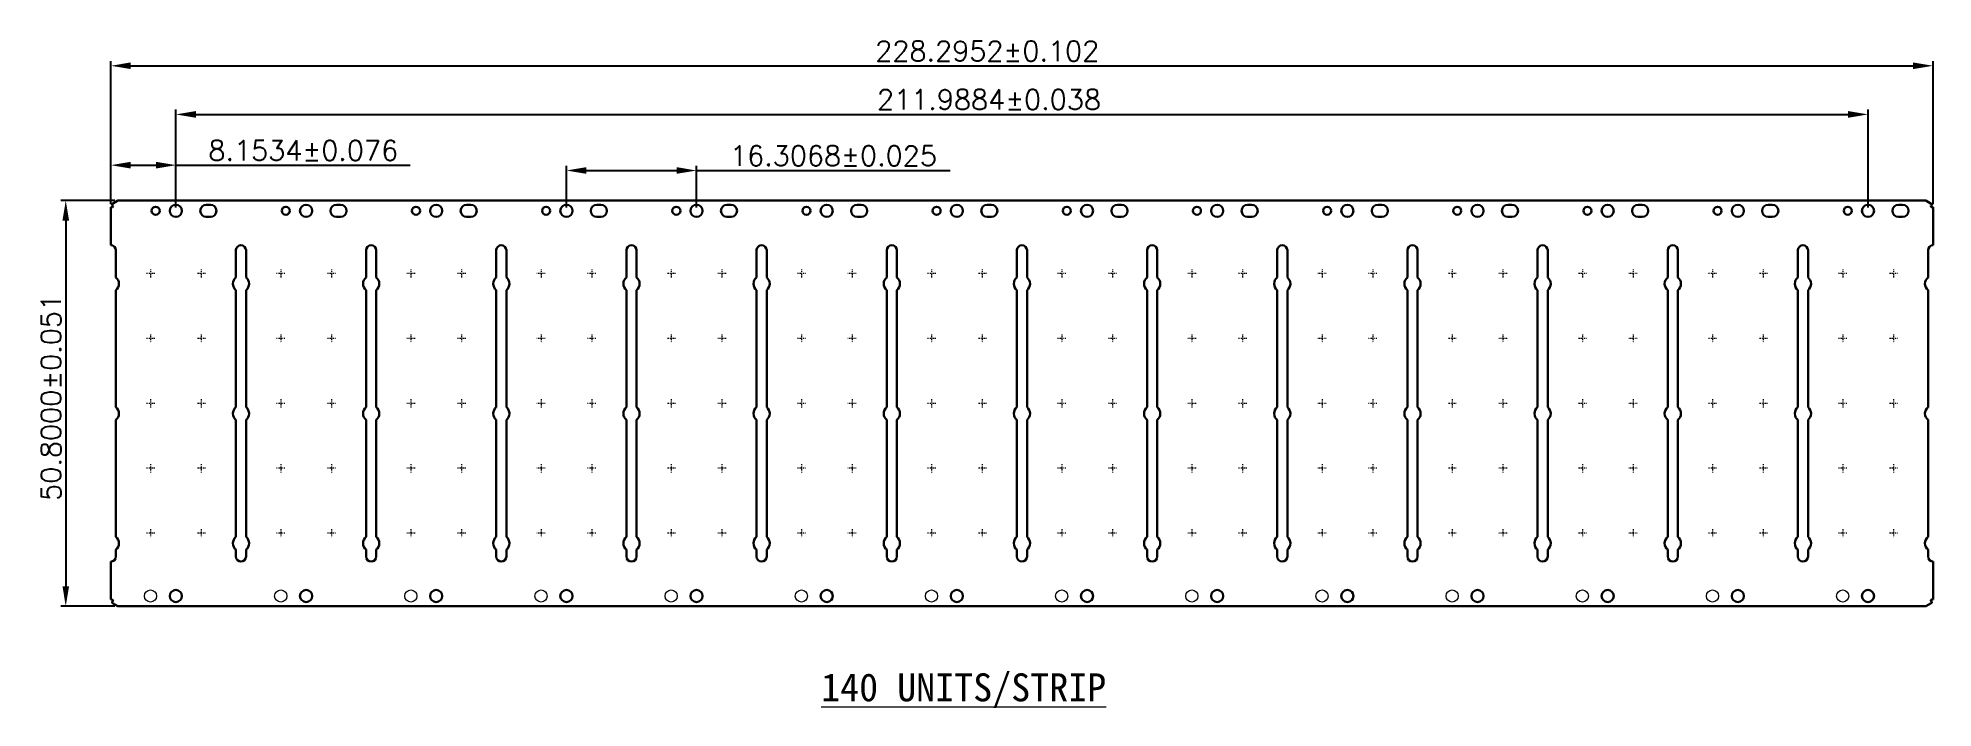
# Model space of a CAD drawing. Extents: x -1729 to -1492, y -70 to 14.
import ezdxf

# ---------------------------------------------------------------- set-up
doc = ezdxf.new("R2010")
doc.units = 0
doc.header["$LTSCALE"] = 0.04
doc.header["$MEASUREMENT"] = 0
doc.header["$PDMODE"] = 3
doc.linetypes.add('CENTER', pattern=[50.8, 31.75, -6.35, 6.35, -6.35])
for name, color, linetype, lineweight in [('CEN', 3, 'CENTER', 9), ('D Frame', 7, 'Continuous', 30), ('标注线', 7, 'Continuous', 0)]:
    doc.layers.add(name, color=color, linetype=linetype, lineweight=lineweight)
doc.styles.add('SIMPLEX', font='SIMPLEX.SHX')
doc.styles.get("Standard").update_dxf_attribs({"font": 'simplex.shx'})
doc.styles.add('宋体', font='', dxfattribs={"height": 3})
doc.styles.get('宋体').set_extended_font_data('SimSun')
doc.dimstyles.new('副本 (2)ISO', dxfattribs={"dimtxt": 2.5, "dimasz": 2.5, "dimexe": 0.6, "dimexo": 0.4, "dimgap": 0.6, "dimtad": 1, "dimdec": 4, "dimzin": 1, "dimdsep": 46, "dimtxsty": 'Standard', "dimcen": 0.6, "dimclre": 1, "dimadec": 0, "dimazin": 0, "dimtfac": 1, "dimtdec": 4, "dimtmove": 0, "dimatfit": 3, "dimfxl": 1, "dimarcsym": 0})

# ---------------------------------------------------------------- blocks, each defined once
blk = doc.blocks.new('*D0')
at = {"layer": 'Defpoints', "color": 0, "transparency": 16777216}
for p in [(-743.23, 703.62), (-749.77, 652.82), (-743.23, 652.82)]:
    blk.add_point(p, dxfattribs=at)
at = {"layer": '标注线', "color": 1, "lineweight": -2, "transparency": 16777216}
for p, q in [((-743.63, 703.62), (-750.37, 703.62)), ((-743.63, 652.82), (-750.37, 652.82))]:
    blk.add_line(p, q, dxfattribs=at)
at = {"layer": '标注线', "color": 0, "lineweight": -2, "transparency": 16777216}
blk.add_line((-749.77, 701.12), (-749.77, 655.32), dxfattribs=at)
at = {"layer": '标注线', "color": 0, "transparency": 16777216}
for points in [[(-750.18, 701.12), (-749.35, 701.12), (-749.77, 703.62)], [(-750.18, 655.32), (-749.35, 655.32), (-749.77, 652.82)]]:
    blk.add_solid(points, dxfattribs=at)
at = {"layer": '标注线', "color": 0, "transparency": 16777216, "insert": (-751.62, 678.97), "char_height": 2.5, "attachment_point": 5, "rotation": 90, "style": 'SIMPLEX'}
blk.add_mtext('50.8000%%p0.051', dxfattribs=at)
blk = doc.blocks.new('*D1')
at = {"layer": 'Defpoints', "color": 0, "transparency": 16777216}
for p in [(-670.74, 707.39), (-687.05, 702.35), (-670.74, 702.35)]:
    blk.add_point(p, dxfattribs=at)
at = {"layer": '标注线', "color": 1, "lineweight": -2, "transparency": 16777216}
for p, q in [((-687.05, 702.75), (-687.05, 707.99)), ((-670.74, 702.75), (-670.74, 707.99))]:
    blk.add_line(p, q, dxfattribs=at)
at = {"layer": '标注线', "color": 0, "lineweight": -2, "transparency": 16777216}
for p, q in [((-684.55, 707.39), (-673.24, 707.39)), ((-670.74, 707.39), (-638.95, 707.39))]:
    blk.add_line(p, q, dxfattribs=at)
at = {"layer": '标注线', "color": 0, "transparency": 16777216}
for points in [[(-684.55, 707.81), (-684.55, 706.98), (-687.05, 707.39)], [(-673.24, 707.81), (-673.24, 706.98), (-670.74, 707.39)]]:
    blk.add_solid(points, dxfattribs=at)
at = {"layer": '标注线', "color": 0, "transparency": 16777216, "insert": (-653.59, 709.24), "char_height": 2.5, "attachment_point": 5, "style": 'SIMPLEX'}
blk.add_mtext('16.3068%%p0.025', dxfattribs=at)
blk = doc.blocks.new('*D2')
at = {"layer": 'Defpoints', "color": 0, "transparency": 16777216}
for p in [(-744.12, 708.06), (-744.12, 702.78), (-735.97, 702.35)]:
    blk.add_point(p, dxfattribs=at)
at = {"layer": '标注线', "color": 1, "lineweight": -2, "transparency": 16777216}
for p, q in [((-744.12, 703.18), (-744.12, 708.66)), ((-735.97, 702.75), (-735.97, 708.66))]:
    blk.add_line(p, q, dxfattribs=at)
at = {"layer": '标注线', "color": 0, "lineweight": -2, "transparency": 16777216}
for p, q in [((-741.62, 708.06), (-738.47, 708.06)), ((-735.97, 708.06), (-706.61, 708.06))]:
    blk.add_line(p, q, dxfattribs=at)
at = {"layer": '标注线', "color": 0, "transparency": 16777216}
for points in [[(-741.62, 708.48), (-741.62, 707.64), (-744.12, 708.06)], [(-738.47, 708.48), (-738.47, 707.64), (-735.97, 708.06)]]:
    blk.add_solid(points, dxfattribs=at)
at = {"layer": '标注线', "color": 0, "transparency": 16777216, "insert": (-720.01, 709.91), "char_height": 2.5, "attachment_point": 5, "style": 'SIMPLEX'}
blk.add_mtext('8.1534%%p0.076', dxfattribs=at)
blk = doc.blocks.new('*D3')
at = {"layer": 'Defpoints', "color": 0, "transparency": 16777216}
for p in [(-523.98, 714.42), (-735.97, 702.35), (-523.98, 702.35)]:
    blk.add_point(p, dxfattribs=at)
at = {"layer": '标注线', "color": 1, "lineweight": -2, "transparency": 16777216}
for p, q in [((-735.97, 702.75), (-735.97, 715.02)), ((-523.98, 702.75), (-523.98, 715.02))]:
    blk.add_line(p, q, dxfattribs=at)
at = {"layer": '标注线', "color": 0, "lineweight": -2, "transparency": 16777216}
blk.add_line((-733.47, 714.42), (-526.48, 714.42), dxfattribs=at)
at = {"layer": '标注线', "color": 0, "transparency": 16777216}
for points in [[(-733.47, 714.84), (-733.47, 714), (-735.97, 714.42)], [(-526.48, 714.84), (-526.48, 714), (-523.98, 714.42)]]:
    blk.add_solid(points, dxfattribs=at)
at = {"layer": '标注线', "color": 0, "transparency": 16777216, "insert": (-634.1, 716.27), "char_height": 2.5, "attachment_point": 5, "style": 'SIMPLEX'}
blk.add_mtext('211.9884%%p0.038', dxfattribs=at)
blk = doc.blocks.new('*D4')
at = {"layer": 'Defpoints', "color": 0, "transparency": 16777216}
for p in [(-515.83, 720.51), (-744.12, 702.78), (-515.83, 702.78)]:
    blk.add_point(p, dxfattribs=at)
at = {"layer": '标注线', "color": 1, "lineweight": -2, "transparency": 16777216}
for p, q in [((-744.12, 703.18), (-744.12, 721.11)), ((-515.83, 703.18), (-515.83, 721.11))]:
    blk.add_line(p, q, dxfattribs=at)
at = {"layer": '标注线', "color": 0, "lineweight": -2, "transparency": 16777216}
blk.add_line((-741.62, 720.51), (-518.33, 720.51), dxfattribs=at)
at = {"layer": '标注线', "color": 0, "transparency": 16777216}
for points in [[(-741.62, 720.93), (-741.62, 720.1), (-744.12, 720.51)], [(-518.33, 720.93), (-518.33, 720.1), (-515.83, 720.51)]]:
    blk.add_solid(points, dxfattribs=at)
at = {"layer": '标注线', "color": 0, "transparency": 16777216, "insert": (-634.32, 722.36), "char_height": 2.5, "attachment_point": 5, "style": 'SIMPLEX'}
blk.add_mtext('228.2952%%p0.102', dxfattribs=at)

msp = doc.modelspace()

# ---------------------------------------------------------------- linework, layer by layer
at = {"layer": 'CEN', "ltscale": 0.0125}
for p, q in [((-1714.67455, -15.19116), (-1715.7128, -15.19116)), ((-1715.19368, -14.67204), (-1715.19368, -15.71028)), ((-1708.32455, -15.19116), (-1709.3628, -15.19116)), ((-1708.84368, -14.67204), (-1708.84368, -15.71028)), ((-1698.36775, -15.19116), (-1699.406, -15.19116)), ((-1698.88688, -14.67204), (-1698.88688, -15.71028)), ((-1692.01775, -15.19116), (-1693.056, -15.19116)), ((-1692.53688, -14.67204), (-1692.53688, -15.71028)), ((-1682.06095, -15.19116), (-1683.0992, -15.19116)), ((-1682.58008, -14.67204), (-1682.58008, -15.71028)), ((-1675.71095, -15.19116), (-1676.7492, -15.19116)), ((-1676.23008, -14.67204), (-1676.23008, -15.71028)), ((-1665.75415, -15.19116), (-1666.7924, -15.19116)), ((-1666.27328, -14.67204), (-1666.27328, -15.71028)), ((-1659.40415, -15.19116), (-1660.4424, -15.19116)), ((-1659.92328, -14.67204), (-1659.92328, -15.71028)), ((-1649.44735, -15.19116), (-1650.4856, -15.19116)), ((-1649.96648, -14.67204), (-1649.96648, -15.71028)), ((-1643.09735, -15.19116), (-1644.1356, -15.19116)), ((-1643.61648, -14.67204), (-1643.61648, -15.71028)), ((-1633.14055, -15.19116), (-1634.1788, -15.19116)), ((-1633.65968, -14.67204), (-1633.65968, -15.71028)), ((-1626.79055, -15.19116), (-1627.8288, -15.19116)), ((-1627.30968, -14.67204), (-1627.30968, -15.71028)), ((-1616.83375, -15.19116), (-1617.872, -15.19116)), ((-1617.35288, -14.67204), (-1617.35288, -15.71028)), ((-1610.48375, -15.19116), (-1611.522, -15.19116)), ((-1611.00288, -14.67204), (-1611.00288, -15.71028)), ((-1600.52695, -15.19116), (-1601.5652, -15.19116)), ((-1601.04608, -14.67204), (-1601.04608, -15.71028)), ((-1594.17695, -15.19116), (-1595.2152, -15.19116)), ((-1594.69608, -14.67204), (-1594.69608, -15.71028)), ((-1584.22015, -15.19116), (-1585.2584, -15.19116)), ((-1584.73928, -14.67204), (-1584.73928, -15.71028)), ((-1577.87015, -15.19116), (-1578.9084, -15.19116)), ((-1578.38928, -14.67204), (-1578.38928, -15.71028)), ((-1567.91335, -15.19116), (-1568.9516, -15.19116)), ((-1568.43248, -14.67204), (-1568.43248, -15.71028)), ((-1561.56335, -15.19116), (-1562.6016, -15.19116)), ((-1562.08248, -14.67204), (-1562.08248, -15.71028)), ((-1551.60655, -15.19116), (-1552.6448, -15.19116)), ((-1552.12568, -14.67204), (-1552.12568, -15.71028)), ((-1545.25655, -15.19116), (-1546.2948, -15.19116)), ((-1545.77568, -14.67204), (-1545.77568, -15.71028)), ((-1535.29975, -15.19116), (-1536.338, -15.19116)), ((-1535.81888, -14.67204), (-1535.81888, -15.71028)), ((-1528.94975, -15.19116), (-1529.988, -15.19116)), ((-1529.46888, -14.67204), (-1529.46888, -15.71028)), ((-1518.99295, -15.19116), (-1520.0312, -15.19116)), ((-1519.51208, -14.67204), (-1519.51208, -15.71028)), ((-1512.64295, -15.19116), (-1513.6812, -15.19116)), ((-1513.16208, -14.67204), (-1513.16208, -15.71028)), ((-1502.68615, -15.19116), (-1503.7244, -15.19116)), ((-1503.20528, -14.67204), (-1503.20528, -15.71028)), ((-1496.33615, -15.19116), (-1497.3744, -15.19116)), ((-1496.85528, -14.67204), (-1496.85528, -15.71028)), ((-1714.67455, -23.31916), (-1715.7128, -23.31916)), ((-1715.19368, -22.80004), (-1715.19368, -23.83828)), ((-1708.32455, -23.31916), (-1709.3628, -23.31916)), ((-1708.84368, -22.80004), (-1708.84368, -23.83828)), ((-1698.36775, -23.31916), (-1699.406, -23.31916)), ((-1698.88688, -22.80004), (-1698.88688, -23.83828)), ((-1692.01775, -23.31916), (-1693.056, -23.31916)), ((-1692.53688, -22.80004), (-1692.53688, -23.83828)), ((-1682.06095, -23.31916), (-1683.0992, -23.31916)), ((-1682.58008, -22.80004), (-1682.58008, -23.83828)), ((-1675.71095, -23.31916), (-1676.7492, -23.31916)), ((-1676.23008, -22.80004), (-1676.23008, -23.83828)), ((-1665.75415, -23.31916), (-1666.7924, -23.31916)), ((-1666.27328, -22.80004), (-1666.27328, -23.83828)), ((-1659.40415, -23.31916), (-1660.4424, -23.31916)), ((-1659.92328, -22.80004), (-1659.92328, -23.83828)), ((-1649.44735, -23.31916), (-1650.4856, -23.31916)), ((-1649.96648, -22.80004), (-1649.96648, -23.83828)), ((-1643.09735, -23.31916), (-1644.1356, -23.31916)), ((-1643.61648, -22.80004), (-1643.61648, -23.83828)), ((-1633.14055, -23.31916), (-1634.1788, -23.31916)), ((-1633.65968, -22.80004), (-1633.65968, -23.83828)), ((-1626.79055, -23.31916), (-1627.8288, -23.31916)), ((-1627.30968, -22.80004), (-1627.30968, -23.83828)), ((-1616.83375, -23.31916), (-1617.872, -23.31916)), ((-1617.35288, -22.80004), (-1617.35288, -23.83828)), ((-1610.48375, -23.31916), (-1611.522, -23.31916)), ((-1611.00288, -22.80004), (-1611.00288, -23.83828)), ((-1600.52695, -23.31916), (-1601.5652, -23.31916)), ((-1601.04608, -22.80004), (-1601.04608, -23.83828)), ((-1594.17695, -23.31916), (-1595.2152, -23.31916)), ((-1594.69608, -22.80004), (-1594.69608, -23.83828)), ((-1584.22015, -23.31916), (-1585.2584, -23.31916)), ((-1584.73928, -22.80004), (-1584.73928, -23.83828)), ((-1577.87015, -23.31916), (-1578.9084, -23.31916)), ((-1578.38928, -22.80004), (-1578.38928, -23.83828)), ((-1567.91335, -23.31916), (-1568.9516, -23.31916)), ((-1568.43248, -22.80004), (-1568.43248, -23.83828)), ((-1561.56335, -23.31916), (-1562.6016, -23.31916)), ((-1562.08248, -22.80004), (-1562.08248, -23.83828)), ((-1551.60655, -23.31916), (-1552.6448, -23.31916)), ((-1552.12568, -22.80004), (-1552.12568, -23.83828)), ((-1545.25655, -23.31916), (-1546.2948, -23.31916)), ((-1545.77568, -22.80004), (-1545.77568, -23.83828)), ((-1535.29975, -23.31916), (-1536.338, -23.31916)), ((-1535.81888, -22.80004), (-1535.81888, -23.83828)), ((-1528.94975, -23.31916), (-1529.988, -23.31916)), ((-1529.46888, -22.80004), (-1529.46888, -23.83828)), ((-1518.99295, -23.31916), (-1520.0312, -23.31916)), ((-1519.51208, -22.80004), (-1519.51208, -23.83828)), ((-1512.64295, -23.31916), (-1513.6812, -23.31916)), ((-1513.16208, -22.80004), (-1513.16208, -23.83828)), ((-1502.68615, -23.31916), (-1503.7244, -23.31916)), ((-1503.20528, -22.80004), (-1503.20528, -23.83828)), ((-1496.33615, -23.31916), (-1497.3744, -23.31916)), ((-1496.85528, -22.80004), (-1496.85528, -23.83828)), ((-1714.67455, -31.44716), (-1715.7128, -31.44716)), ((-1715.19368, -30.92804), (-1715.19368, -31.96628)), ((-1708.32455, -31.44716), (-1709.3628, -31.44716)), ((-1708.84368, -30.92804), (-1708.84368, -31.96628)), ((-1698.36775, -31.44716), (-1699.406, -31.44716)), ((-1698.88688, -30.92804), (-1698.88688, -31.96628)), ((-1692.01775, -31.44716), (-1693.056, -31.44716)), ((-1692.53688, -30.92804), (-1692.53688, -31.96628)), ((-1682.06095, -31.44716), (-1683.0992, -31.44716)), ((-1682.58008, -30.92804), (-1682.58008, -31.96628)), ((-1675.71095, -31.44716), (-1676.7492, -31.44716)), ((-1676.23008, -30.92804), (-1676.23008, -31.96628)), ((-1665.75415, -31.44716), (-1666.7924, -31.44716)), ((-1666.27328, -30.92804), (-1666.27328, -31.96628)), ((-1659.40415, -31.44716), (-1660.4424, -31.44716)), ((-1659.92328, -30.92804), (-1659.92328, -31.96628)), ((-1649.44735, -31.44716), (-1650.4856, -31.44716)), ((-1649.96648, -30.92804), (-1649.96648, -31.96628)), ((-1643.09735, -31.44716), (-1644.1356, -31.44716)), ((-1643.61648, -30.92804), (-1643.61648, -31.96628)), ((-1633.14055, -31.44716), (-1634.1788, -31.44716)), ((-1633.65968, -30.92804), (-1633.65968, -31.96628)), ((-1626.79055, -31.44716), (-1627.8288, -31.44716)), ((-1627.30968, -30.92804), (-1627.30968, -31.96628)), ((-1616.83375, -31.44716), (-1617.872, -31.44716)), ((-1617.35288, -30.92804), (-1617.35288, -31.96628)), ((-1610.48375, -31.44716), (-1611.522, -31.44716)), ((-1611.00288, -30.92804), (-1611.00288, -31.96628)), ((-1600.52695, -31.44716), (-1601.5652, -31.44716)), ((-1601.04608, -30.92804), (-1601.04608, -31.96628)), ((-1594.17695, -31.44716), (-1595.2152, -31.44716)), ((-1594.69608, -30.92804), (-1594.69608, -31.96628)), ((-1584.22015, -31.44716), (-1585.2584, -31.44716)), ((-1584.73928, -30.92804), (-1584.73928, -31.96628)), ((-1577.87015, -31.44716), (-1578.9084, -31.44716)), ((-1578.38928, -30.92804), (-1578.38928, -31.96628)), ((-1567.91335, -31.44716), (-1568.9516, -31.44716)), ((-1568.43248, -30.92804), (-1568.43248, -31.96628)), ((-1561.56335, -31.44716), (-1562.6016, -31.44716)), ((-1562.08248, -30.92804), (-1562.08248, -31.96628)), ((-1551.60655, -31.44716), (-1552.6448, -31.44716)), ((-1552.12568, -30.92804), (-1552.12568, -31.96628)), ((-1545.25655, -31.44716), (-1546.2948, -31.44716)), ((-1545.77568, -30.92804), (-1545.77568, -31.96628)), ((-1535.29975, -31.44716), (-1536.338, -31.44716)), ((-1535.81888, -30.92804), (-1535.81888, -31.96628)), ((-1528.94975, -31.44716), (-1529.988, -31.44716)), ((-1529.46888, -30.92804), (-1529.46888, -31.96628)), ((-1518.99295, -31.44716), (-1520.0312, -31.44716)), ((-1519.51208, -30.92804), (-1519.51208, -31.96628)), ((-1512.64295, -31.44716), (-1513.6812, -31.44716)), ((-1513.16208, -30.92804), (-1513.16208, -31.96628)), ((-1502.68615, -31.44716), (-1503.7244, -31.44716)), ((-1503.20528, -30.92804), (-1503.20528, -31.96628)), ((-1496.33615, -31.44716), (-1497.3744, -31.44716)), ((-1496.85528, -30.92804), (-1496.85528, -31.96628)), ((-1714.67455, -39.57516), (-1715.7128, -39.57516)), ((-1715.19368, -39.05604), (-1715.19368, -40.09428)), ((-1708.32455, -39.57516), (-1709.3628, -39.57516)), ((-1708.84368, -39.05604), (-1708.84368, -40.09428)), ((-1698.36775, -39.57516), (-1699.406, -39.57516)), ((-1698.88688, -39.05604), (-1698.88688, -40.09428)), ((-1692.01775, -39.57516), (-1693.056, -39.57516)), ((-1692.53688, -39.05604), (-1692.53688, -40.09428)), ((-1682.06095, -39.57516), (-1683.0992, -39.57516)), ((-1682.58008, -39.05604), (-1682.58008, -40.09428)), ((-1675.71095, -39.57516), (-1676.7492, -39.57516)), ((-1676.23008, -39.05604), (-1676.23008, -40.09428)), ((-1665.75415, -39.57516), (-1666.7924, -39.57516)), ((-1666.27328, -39.05604), (-1666.27328, -40.09428)), ((-1659.40415, -39.57516), (-1660.4424, -39.57516)), ((-1659.92328, -39.05604), (-1659.92328, -40.09428)), ((-1649.44735, -39.57516), (-1650.4856, -39.57516)), ((-1649.96648, -39.05604), (-1649.96648, -40.09428)), ((-1643.09735, -39.57516), (-1644.1356, -39.57516)), ((-1643.61648, -39.05604), (-1643.61648, -40.09428)), ((-1633.14055, -39.57516), (-1634.1788, -39.57516)), ((-1633.65968, -39.05604), (-1633.65968, -40.09428)), ((-1626.79055, -39.57516), (-1627.8288, -39.57516)), ((-1627.30968, -39.05604), (-1627.30968, -40.09428)), ((-1616.83375, -39.57516), (-1617.872, -39.57516)), ((-1617.35288, -39.05604), (-1617.35288, -40.09428)), ((-1610.48375, -39.57516), (-1611.522, -39.57516)), ((-1611.00288, -39.05604), (-1611.00288, -40.09428)), ((-1600.52695, -39.57516), (-1601.5652, -39.57516)), ((-1601.04608, -39.05604), (-1601.04608, -40.09428)), ((-1594.17695, -39.57516), (-1595.2152, -39.57516)), ((-1594.69608, -39.05604), (-1594.69608, -40.09428)), ((-1584.22015, -39.57516), (-1585.2584, -39.57516)), ((-1584.73928, -39.05604), (-1584.73928, -40.09428)), ((-1577.87015, -39.57516), (-1578.9084, -39.57516)), ((-1578.38928, -39.05604), (-1578.38928, -40.09428)), ((-1567.91335, -39.57516), (-1568.9516, -39.57516)), ((-1568.43248, -39.05604), (-1568.43248, -40.09428)), ((-1561.56335, -39.57516), (-1562.6016, -39.57516)), ((-1562.08248, -39.05604), (-1562.08248, -40.09428)), ((-1551.60655, -39.57516), (-1552.6448, -39.57516)), ((-1552.12568, -39.05604), (-1552.12568, -40.09428)), ((-1545.25655, -39.57516), (-1546.2948, -39.57516)), ((-1545.77568, -39.05604), (-1545.77568, -40.09428)), ((-1535.29975, -39.57516), (-1536.338, -39.57516)), ((-1535.81888, -39.05604), (-1535.81888, -40.09428)), ((-1528.94975, -39.57516), (-1529.988, -39.57516)), ((-1529.46888, -39.05604), (-1529.46888, -40.09428)), ((-1518.99295, -39.57516), (-1520.0312, -39.57516)), ((-1519.51208, -39.05604), (-1519.51208, -40.09428)), ((-1512.64295, -39.57516), (-1513.6812, -39.57516)), ((-1513.16208, -39.05604), (-1513.16208, -40.09428)), ((-1502.68615, -39.57516), (-1503.7244, -39.57516)), ((-1503.20528, -39.05604), (-1503.20528, -40.09428)), ((-1496.33615, -39.57516), (-1497.3744, -39.57516)), ((-1496.85528, -39.05604), (-1496.85528, -40.09428)), ((-1715.19368, -47.18404), (-1715.19368, -48.22228)), ((-1708.84368, -47.18404), (-1708.84368, -48.22228)), ((-1698.88688, -47.18404), (-1698.88688, -48.22228)), ((-1692.53688, -47.18404), (-1692.53688, -48.22228)), ((-1682.58008, -47.18404), (-1682.58008, -48.22228)), ((-1676.23008, -47.18404), (-1676.23008, -48.22228)), ((-1666.27328, -47.18404), (-1666.27328, -48.22228)), ((-1659.92328, -47.18404), (-1659.92328, -48.22228)), ((-1649.96648, -47.18404), (-1649.96648, -48.22228)), ((-1643.61648, -47.18404), (-1643.61648, -48.22228)), ((-1633.65968, -47.18404), (-1633.65968, -48.22228)), ((-1627.30968, -47.18404), (-1627.30968, -48.22228)), ((-1617.35288, -47.18404), (-1617.35288, -48.22228)), ((-1611.00288, -47.18404), (-1611.00288, -48.22228)), ((-1601.04608, -47.18404), (-1601.04608, -48.22228)), ((-1594.69608, -47.18404), (-1594.69608, -48.22228)), ((-1584.73928, -47.18404), (-1584.73928, -48.22228)), ((-1578.38928, -47.18404), (-1578.38928, -48.22228)), ((-1568.43248, -47.18404), (-1568.43248, -48.22228)), ((-1562.08248, -47.18404), (-1562.08248, -48.22228)), ((-1552.12568, -47.18404), (-1552.12568, -48.22228)), ((-1545.77568, -47.18404), (-1545.77568, -48.22228)), ((-1535.81888, -47.18404), (-1535.81888, -48.22228)), ((-1529.46888, -47.18404), (-1529.46888, -48.22228)), ((-1519.51208, -47.18404), (-1519.51208, -48.22228)), ((-1513.16208, -47.18404), (-1513.16208, -48.22228)), ((-1503.20528, -47.18404), (-1503.20528, -48.22228)), ((-1496.85528, -47.18404), (-1496.85528, -48.22228)), ((-1714.67455, -47.70316), (-1715.7128, -47.70316)), ((-1708.32455, -47.70316), (-1709.3628, -47.70316)), ((-1698.36775, -47.70316), (-1699.406, -47.70316)), ((-1692.01775, -47.70316), (-1693.056, -47.70316)), ((-1682.06095, -47.70316), (-1683.0992, -47.70316)), ((-1675.71095, -47.70316), (-1676.7492, -47.70316)), ((-1665.75415, -47.70316), (-1666.7924, -47.70316)), ((-1659.40415, -47.70316), (-1660.4424, -47.70316)), ((-1649.44735, -47.70316), (-1650.4856, -47.70316)), ((-1643.09735, -47.70316), (-1644.1356, -47.70316)), ((-1633.14055, -47.70316), (-1634.1788, -47.70316)), ((-1626.79055, -47.70316), (-1627.8288, -47.70316)), ((-1616.83375, -47.70316), (-1617.872, -47.70316)), ((-1610.48375, -47.70316), (-1611.522, -47.70316)), ((-1600.52695, -47.70316), (-1601.5652, -47.70316)), ((-1594.17695, -47.70316), (-1595.2152, -47.70316)), ((-1584.22015, -47.70316), (-1585.2584, -47.70316)), ((-1577.87015, -47.70316), (-1578.9084, -47.70316)), ((-1567.91335, -47.70316), (-1568.9516, -47.70316)), ((-1561.56335, -47.70316), (-1562.6016, -47.70316)), ((-1551.60655, -47.70316), (-1552.6448, -47.70316)), ((-1545.25655, -47.70316), (-1546.2948, -47.70316)), ((-1535.29975, -47.70316), (-1536.338, -47.70316)), ((-1528.94975, -47.70316), (-1529.988, -47.70316)), ((-1518.99295, -47.70316), (-1520.0312, -47.70316)), ((-1512.64295, -47.70316), (-1513.6812, -47.70316)), ((-1502.68615, -47.70316), (-1503.7244, -47.70316)), ((-1496.33615, -47.70316), (-1497.3744, -47.70316))]:
    msp.add_line(p, q, dxfattribs=at)
at = {"layer": 'D Frame'}
for p, q in [((-1720.17208, -6.88516), (-1720.17208, -11.63516)), ((-1719.28268, -6.04716), (-1508.18368, -6.04716)), ((-1707.70068, -6.55516), (-1708.20868, -6.55516)), ((-1691.39388, -6.55516), (-1691.90188, -6.55516)), ((-1675.08708, -6.55516), (-1675.59508, -6.55516)), ((-1658.78028, -6.55516), (-1659.28828, -6.55516)), ((-1642.47348, -6.55516), (-1642.98148, -6.55516)), ((-1626.16668, -6.55516), (-1626.67468, -6.55516)), ((-1609.85988, -6.55516), (-1610.36788, -6.55516)), ((-1593.55308, -6.55516), (-1594.06108, -6.55516)), ((-1577.24628, -6.55516), (-1577.75428, -6.55516)), ((-1560.93948, -6.55516), (-1561.44748, -6.55516)), ((-1544.63268, -6.55516), (-1545.14068, -6.55516)), ((-1528.32588, -6.55516), (-1528.83388, -6.55516)), ((-1512.01908, -6.55516), (-1512.52708, -6.55516)), ((-1508.18368, -6.04716), (-1492.76628, -6.04716)), ((-1495.71228, -6.55516), (-1496.22028, -6.55516)), ((-1491.87688, -6.88516), (-1491.87688, -11.63516)), ((-1708.20868, -8.07916), (-1707.70068, -8.07916)), ((-1691.90188, -8.07916), (-1691.39388, -8.07916)), ((-1675.59508, -8.07916), (-1675.08708, -8.07916)), ((-1659.28828, -8.07916), (-1658.78028, -8.07916)), ((-1642.98148, -8.07916), (-1642.47348, -8.07916)), ((-1626.67468, -8.07916), (-1626.16668, -8.07916)), ((-1610.36788, -8.07916), (-1609.85988, -8.07916)), ((-1594.06108, -8.07916), (-1593.55308, -8.07916)), ((-1577.75428, -8.07916), (-1577.24628, -8.07916)), ((-1561.44748, -8.07916), (-1560.93948, -8.07916)), ((-1545.14068, -8.07916), (-1544.63268, -8.07916)), ((-1528.83388, -8.07916), (-1528.32588, -8.07916)), ((-1512.52708, -8.07916), (-1512.01908, -8.07916)), ((-1496.22028, -8.07916), (-1495.71228, -8.07916)), ((-1719.53708, -15.66805), (-1719.53708, -12.27016)), ((-1704.50028, -15.66805), (-1704.50028, -12.27016)), ((-1703.23028, -15.66805), (-1703.23028, -12.27016)), ((-1688.19348, -15.66805), (-1688.19348, -12.27016)), ((-1686.92348, -15.66805), (-1686.92348, -12.27016)), ((-1671.88668, -15.66805), (-1671.88668, -12.27016)), ((-1670.61668, -15.66805), (-1670.61668, -12.27016)), ((-1655.57988, -15.66805), (-1655.57988, -12.27016)), ((-1654.30988, -15.66805), (-1654.30988, -12.27016)), ((-1639.27308, -15.66805), (-1639.27308, -12.27016)), ((-1638.00308, -15.66805), (-1638.00308, -12.27016)), ((-1622.96628, -15.66805), (-1622.96628, -12.27016)), ((-1621.69628, -15.66805), (-1621.69628, -12.27016)), ((-1606.65948, -15.66805), (-1606.65948, -12.27016)), ((-1605.38948, -15.66805), (-1605.38948, -12.27016)), ((-1590.35268, -15.66805), (-1590.35268, -12.27016)), ((-1589.08268, -15.66805), (-1589.08268, -12.27016)), ((-1574.04588, -15.66805), (-1574.04588, -12.27016)), ((-1572.77588, -15.66805), (-1572.77588, -12.27016)), ((-1557.73908, -15.66805), (-1557.73908, -12.27016)), ((-1556.46908, -15.66805), (-1556.46908, -12.27016)), ((-1541.43228, -15.66805), (-1541.43228, -12.27016)), ((-1540.16228, -15.66805), (-1540.16228, -12.27016)), ((-1525.12548, -15.66805), (-1525.12548, -12.27016)), ((-1523.85548, -15.66805), (-1523.85548, -12.27016)), ((-1508.81868, -12.27016), (-1508.81868, -15.66805)), ((-1507.54868, -15.66805), (-1507.54868, -12.27016)), ((-1492.51188, -12.27016), (-1492.51188, -15.66805)), ((-1719.53708, -31.92405), (-1719.53708, -17.25428)), ((-1704.50028, -31.92405), (-1704.50028, -17.25428)), ((-1703.23028, -31.92405), (-1703.23028, -17.25428)), ((-1688.19348, -31.92405), (-1688.19348, -17.25428)), ((-1686.92348, -31.92405), (-1686.92348, -17.25428)), ((-1671.88668, -31.92405), (-1671.88668, -17.25428)), ((-1670.61668, -31.92405), (-1670.61668, -17.25428)), ((-1655.57988, -31.92405), (-1655.57988, -17.25428)), ((-1654.30988, -31.92405), (-1654.30988, -17.25428)), ((-1639.27308, -31.92405), (-1639.27308, -17.25428)), ((-1638.00308, -31.92405), (-1638.00308, -17.25428)), ((-1622.96628, -31.92405), (-1622.96628, -17.25428)), ((-1621.69628, -31.92405), (-1621.69628, -17.25428)), ((-1606.65948, -31.92405), (-1606.65948, -17.25428)), ((-1605.38948, -31.92405), (-1605.38948, -17.25428)), ((-1590.35268, -31.92405), (-1590.35268, -17.25428)), ((-1589.08268, -31.92405), (-1589.08268, -17.25428)), ((-1574.04588, -31.92405), (-1574.04588, -17.25428)), ((-1572.77588, -31.92405), (-1572.77588, -17.25428)), ((-1557.73908, -31.92405), (-1557.73908, -17.25428)), ((-1556.46908, -31.92405), (-1556.46908, -17.25428)), ((-1541.43228, -31.92405), (-1541.43228, -17.25428)), ((-1540.16228, -31.92405), (-1540.16228, -17.25428)), ((-1525.12548, -31.92405), (-1525.12548, -17.25428)), ((-1523.85548, -31.92405), (-1523.85548, -17.25428)), ((-1508.81868, -17.25428), (-1508.81868, -31.92405)), ((-1507.54868, -31.92405), (-1507.54868, -17.25428)), ((-1492.51188, -17.25428), (-1492.51188, -31.92405)), ((-1719.53708, -48.18005), (-1719.53708, -33.51028)), ((-1704.50028, -48.18005), (-1704.50028, -33.51028)), ((-1703.23028, -48.18005), (-1703.23028, -33.51028)), ((-1688.19348, -48.18005), (-1688.19348, -33.51028)), ((-1686.92348, -48.18005), (-1686.92348, -33.51028)), ((-1671.88668, -48.18005), (-1671.88668, -33.51028)), ((-1670.61668, -48.18005), (-1670.61668, -33.51028)), ((-1655.57988, -48.18005), (-1655.57988, -33.51028)), ((-1654.30988, -48.18005), (-1654.30988, -33.51028)), ((-1639.27308, -48.18005), (-1639.27308, -33.51028)), ((-1638.00308, -48.18005), (-1638.00308, -33.51028)), ((-1622.96628, -48.18005), (-1622.96628, -33.51028)), ((-1621.69628, -48.18005), (-1621.69628, -33.51028)), ((-1606.65948, -48.18005), (-1606.65948, -33.51028)), ((-1605.38948, -48.18005), (-1605.38948, -33.51028)), ((-1590.35268, -48.18005), (-1590.35268, -33.51028)), ((-1589.08268, -48.18005), (-1589.08268, -33.51028)), ((-1574.04588, -48.18005), (-1574.04588, -33.51028)), ((-1572.77588, -48.18005), (-1572.77588, -33.51028)), ((-1557.73908, -48.18005), (-1557.73908, -33.51028)), ((-1556.46908, -48.18005), (-1556.46908, -33.51028)), ((-1541.43228, -48.18005), (-1541.43228, -33.51028)), ((-1540.16228, -48.18005), (-1540.16228, -33.51028)), ((-1525.12548, -48.18005), (-1525.12548, -33.51028)), ((-1523.85548, -48.18005), (-1523.85548, -33.51028)), ((-1508.81868, -33.51028), (-1508.81868, -48.18005)), ((-1507.54868, -48.18005), (-1507.54868, -33.51028)), ((-1492.51188, -33.51028), (-1492.51188, -48.18005)), ((-1719.53708, -50.62416), (-1719.53708, -49.76628)), ((-1704.50028, -50.62416), (-1704.50028, -49.76628)), ((-1703.23028, -50.62416), (-1703.23028, -49.76628)), ((-1688.19348, -50.62416), (-1688.19348, -49.76628)), ((-1686.92348, -50.62416), (-1686.92348, -49.76628)), ((-1671.88668, -50.62416), (-1671.88668, -49.76628)), ((-1670.61668, -50.62416), (-1670.61668, -49.76628)), ((-1655.57988, -50.62416), (-1655.57988, -49.76628)), ((-1654.30988, -50.62416), (-1654.30988, -49.76628)), ((-1639.27308, -50.62416), (-1639.27308, -49.76628)), ((-1638.00308, -50.62416), (-1638.00308, -49.76628)), ((-1622.96628, -50.62416), (-1622.96628, -49.76628)), ((-1621.69628, -50.62416), (-1621.69628, -49.76628)), ((-1606.65948, -50.62416), (-1606.65948, -49.76628)), ((-1605.38948, -50.62416), (-1605.38948, -49.76628)), ((-1590.35268, -50.62416), (-1590.35268, -49.76628)), ((-1589.08268, -50.62416), (-1589.08268, -49.76628)), ((-1574.04588, -50.62416), (-1574.04588, -49.76628)), ((-1572.77588, -50.62416), (-1572.77588, -49.76628)), ((-1557.73908, -50.62416), (-1557.73908, -49.76628)), ((-1556.46908, -50.62416), (-1556.46908, -49.76628)), ((-1541.43228, -50.62416), (-1541.43228, -49.76628)), ((-1540.16228, -50.62416), (-1540.16228, -49.76628)), ((-1525.12548, -50.62416), (-1525.12548, -49.76628)), ((-1523.85548, -50.62416), (-1523.85548, -49.76628)), ((-1508.81868, -49.76628), (-1508.81868, -50.62416)), ((-1507.54868, -50.62416), (-1507.54868, -49.76628)), ((-1492.51188, -49.76628), (-1492.51188, -50.62416)), ((-1720.17208, -51.25916), (-1720.17208, -56.00916)), ((-1491.87688, -51.25916), (-1491.87688, -56.00916)), ((-1508.18368, -56.84716), (-1719.28268, -56.84716)), ((-1492.76628, -56.84716), (-1508.18368, -56.84716))]:
    msp.add_line(p, q, dxfattribs=at)
at = {"layer": 'D Frame', "color": 0, "linetype": 'ByBlock'}
for p, q in [((-1720.02008, -6.88516), (-1720.17208, -6.88516)), ((-1719.28268, -6.04716), (-1719.94974, -6.43229)), ((-1492.76628, -6.04716), (-1492.09921, -6.43229)), ((-1492.02888, -6.88516), (-1491.87688, -6.88516)), ((-1720.02008, -56.00916), (-1720.17208, -56.00916)), ((-1719.28268, -56.84716), (-1719.94974, -56.46203)), ((-1492.76628, -56.84716), (-1492.09921, -56.46203)), ((-1492.02888, -56.00916), (-1491.87688, -56.00916))]:
    msp.add_line(p, q, dxfattribs=at)
at = {"layer": 'D Frame'}
for centre, radius in [((-1714.55868, -7.31716), 0.508), ((-1712.01868, -7.31716), 0.762), ((-1698.25188, -7.31716), 0.508), ((-1695.71188, -7.31716), 0.762), ((-1681.94508, -7.31716), 0.508), ((-1679.40508, -7.31716), 0.762), ((-1665.63828, -7.31716), 0.508), ((-1663.09828, -7.31716), 0.762), ((-1649.33148, -7.31716), 0.508), ((-1646.79148, -7.31716), 0.762), ((-1633.02468, -7.31716), 0.508), ((-1630.48468, -7.31716), 0.762), ((-1616.71788, -7.31716), 0.508), ((-1614.17788, -7.31716), 0.762), ((-1600.41108, -7.31716), 0.508), ((-1597.87108, -7.31716), 0.762), ((-1584.10428, -7.31716), 0.508), ((-1581.56428, -7.31716), 0.762), ((-1567.79748, -7.31716), 0.508), ((-1565.25748, -7.31716), 0.762), ((-1551.49068, -7.31716), 0.508), ((-1548.95068, -7.31716), 0.762), ((-1535.18388, -7.31716), 0.508), ((-1532.64388, -7.31716), 0.762), ((-1518.87708, -7.31716), 0.508), ((-1516.33708, -7.31716), 0.762), ((-1502.57028, -7.31716), 0.508), ((-1500.03028, -7.31716), 0.762), ((-1712.01868, -55.57716), 0.762), ((-1695.71188, -55.57716), 0.762), ((-1679.40508, -55.57716), 0.762), ((-1663.09828, -55.57716), 0.762), ((-1646.79148, -55.57716), 0.762), ((-1630.48468, -55.57716), 0.762), ((-1614.17788, -55.57716), 0.762), ((-1597.87108, -55.57716), 0.762), ((-1581.56428, -55.57716), 0.762), ((-1565.25748, -55.57716), 0.762), ((-1548.95068, -55.57716), 0.762), ((-1532.64388, -55.57716), 0.762), ((-1516.33708, -55.57716), 0.762), ((-1500.03028, -55.57716), 0.762)]:
    msp.add_circle(centre, radius, dxfattribs=at)
at = {"layer": 'D Frame', "color": 0, "lineweight": 9}
for centre in [(-1715.19368, -55.57716), (-1712.01868, -55.57716), (-1698.88688, -55.57716), (-1695.71188, -55.57716), (-1682.58008, -55.57716), (-1679.40508, -55.57716), (-1666.27328, -55.57716), (-1663.09828, -55.57716), (-1649.96648, -55.57716), (-1646.79148, -55.57716), (-1633.65968, -55.57716), (-1630.48468, -55.57716), (-1617.35288, -55.57716), (-1614.17788, -55.57716), (-1601.04608, -55.57716), (-1597.87108, -55.57716), (-1584.73928, -55.57716), (-1581.56428, -55.57716), (-1568.43248, -55.57716), (-1565.25748, -55.57716), (-1552.12568, -55.57716), (-1548.95068, -55.57716), (-1535.81888, -55.57716), (-1532.64388, -55.57716), (-1519.51208, -55.57716), (-1516.33708, -55.57716), (-1503.20528, -55.57716), (-1500.03028, -55.57716)]:
    msp.add_circle(centre, 0.762, dxfattribs=at)
at = {"layer": 'D Frame', "color": 0, "linetype": 'ByBlock'}
for centre, start, end in [((-1720.02008, -6.75816), 270, 58.2041383), ((-1719.88624, -6.54228), 120, 238.2041383), ((-1492.02888, -6.75816), 121.7958617, 270), ((-1492.16271, -6.54228), 301.7958617, 60), ((-1720.02008, -56.13616), 301.7958617, 90), ((-1719.88624, -56.35204), 121.7958617, 240), ((-1492.02888, -56.13616), 90, 238.2041383), ((-1492.16271, -56.35204), 300, 58.2041383)]:
    msp.add_arc(centre, 0.127, start, end, dxfattribs=at)
at = {"layer": 'D Frame'}
for centre, radius, start, end in [((-1708.20868, -7.31716), 0.762, 90, 270), ((-1707.70068, -7.31716), 0.762, 270, 90), ((-1691.90188, -7.31716), 0.762, 90, 270), ((-1691.39388, -7.31716), 0.762, 270, 90), ((-1675.59508, -7.31716), 0.762, 90, 270), ((-1675.08708, -7.31716), 0.762, 270, 90), ((-1659.28828, -7.31716), 0.762, 90, 270), ((-1658.78028, -7.31716), 0.762, 270, 90), ((-1642.98148, -7.31716), 0.762, 90, 270), ((-1642.47348, -7.31716), 0.762, 270, 90), ((-1626.67468, -7.31716), 0.762, 90, 270), ((-1626.16668, -7.31716), 0.762, 270, 90), ((-1610.36788, -7.31716), 0.762, 90, 270), ((-1609.85988, -7.31716), 0.762, 270, 90), ((-1594.06108, -7.31716), 0.762, 90, 270), ((-1593.55308, -7.31716), 0.762, 270, 90), ((-1577.75428, -7.31716), 0.762, 90, 270), ((-1577.24628, -7.31716), 0.762, 270, 90), ((-1561.44748, -7.31716), 0.762, 90, 270), ((-1560.93948, -7.31716), 0.762, 270, 90), ((-1545.14068, -7.31716), 0.762, 90, 270), ((-1544.63268, -7.31716), 0.762, 270, 90), ((-1528.83388, -7.31716), 0.762, 90, 270), ((-1528.32588, -7.31716), 0.762, 270, 90), ((-1512.52708, -7.31716), 0.762, 90, 270), ((-1512.01908, -7.31716), 0.762, 270, 90), ((-1496.22028, -7.31716), 0.762, 90, 270), ((-1495.71228, -7.31716), 0.762, 270, 90), ((-1720.17208, -12.27016), 0.635, 0, 90), ((-1703.86528, -12.27016), 0.635, 90, 180), ((-1703.86528, -12.27016), 0.635, 0, 90), ((-1687.55848, -12.27016), 0.635, 90, 180), ((-1687.55848, -12.27016), 0.635, 0, 90), ((-1671.25168, -12.27016), 0.635, 90, 180), ((-1671.25168, -12.27016), 0.635, 0, 90), ((-1654.94488, -12.27016), 0.635, 90, 180), ((-1654.94488, -12.27016), 0.635, 0, 90), ((-1638.63808, -12.27016), 0.635, 90, 180), ((-1638.63808, -12.27016), 0.635, 0, 90), ((-1622.33128, -12.27016), 0.635, 90, 180), ((-1622.33128, -12.27016), 0.635, 0, 90), ((-1606.02448, -12.27016), 0.635, 90, 180), ((-1606.02448, -12.27016), 0.635, 0, 90), ((-1589.71768, -12.27016), 0.635, 90, 180), ((-1589.71768, -12.27016), 0.635, 0, 90), ((-1573.41088, -12.27016), 0.635, 90, 180), ((-1573.41088, -12.27016), 0.635, 0, 90), ((-1557.10408, -12.27016), 0.635, 90, 180), ((-1557.10408, -12.27016), 0.635, 0, 90), ((-1540.79728, -12.27016), 0.635, 90, 180), ((-1540.79728, -12.27016), 0.635, 0, 90), ((-1524.49048, -12.27016), 0.635, 90, 180), ((-1524.49048, -12.27016), 0.635, 0, 90), ((-1508.18368, -12.27016), 0.635, 90, 180), ((-1508.18368, -12.27016), 0.635, 0, 90), ((-1491.87688, -12.27016), 0.635, 90, 180), ((-1720.17208, -16.46116), 1.016, 308.6821875, 51.3178125), ((-1703.86528, -16.46116), 1.016, 128.6821875, 231.3178125), ((-1703.86528, -16.46116), 1.016, 308.6821875, 51.3178125), ((-1687.55848, -16.46116), 1.016, 128.6821875, 231.3178125), ((-1687.55848, -16.46116), 1.016, 308.6821875, 51.3178125), ((-1671.25168, -16.46116), 1.016, 128.6821875, 231.3178125), ((-1671.25168, -16.46116), 1.016, 308.6821875, 51.3178125), ((-1654.94488, -16.46116), 1.016, 128.6821875, 231.3178125), ((-1654.94488, -16.46116), 1.016, 308.6821875, 51.3178125), ((-1638.63808, -16.46116), 1.016, 128.6821875, 231.3178125), ((-1638.63808, -16.46116), 1.016, 308.6821875, 51.3178125), ((-1622.33128, -16.46116), 1.016, 128.6821875, 231.3178125), ((-1622.33128, -16.46116), 1.016, 308.6821875, 51.3178125), ((-1606.02448, -16.46116), 1.016, 128.6821875, 231.3178125), ((-1606.02448, -16.46116), 1.016, 308.6821875, 51.3178125), ((-1589.71768, -16.46116), 1.016, 128.6821875, 231.3178125), ((-1589.71768, -16.46116), 1.016, 308.6821875, 51.3178125), ((-1573.41088, -16.46116), 1.016, 128.6821875, 231.3178125), ((-1573.41088, -16.46116), 1.016, 308.6821875, 51.3178125), ((-1557.10408, -16.46116), 1.016, 128.6821875, 231.3178125), ((-1557.10408, -16.46116), 1.016, 308.6821875, 51.3178125), ((-1540.79728, -16.46116), 1.016, 128.6821875, 231.3178125), ((-1540.79728, -16.46116), 1.016, 308.6821875, 51.3178125), ((-1524.49048, -16.46116), 1.016, 128.6821875, 231.3178125), ((-1524.49048, -16.46116), 1.016, 308.6821875, 51.3178125), ((-1508.18368, -16.46116), 1.016, 128.6821875, 231.3178125), ((-1508.18368, -16.46116), 1.016, 308.6821875, 51.3178125), ((-1491.87688, -16.46116), 1.016, 128.6821875, 231.3178125), ((-1720.17208, -32.71716), 1.016, 308.6821875, 51.3178125), ((-1703.86528, -32.71716), 1.016, 128.6821875, 231.3178125), ((-1703.86528, -32.71716), 1.016, 308.6821875, 51.3178125), ((-1687.55848, -32.71716), 1.016, 128.6821875, 231.3178125), ((-1687.55848, -32.71716), 1.016, 308.6821875, 51.3178125), ((-1671.25168, -32.71716), 1.016, 128.6821875, 231.3178125), ((-1671.25168, -32.71716), 1.016, 308.6821875, 51.3178125), ((-1654.94488, -32.71716), 1.016, 128.6821875, 231.3178125), ((-1654.94488, -32.71716), 1.016, 308.6821875, 51.3178125), ((-1638.63808, -32.71716), 1.016, 128.6821875, 231.3178125), ((-1638.63808, -32.71716), 1.016, 308.6821875, 51.3178125), ((-1622.33128, -32.71716), 1.016, 128.6821875, 231.3178125), ((-1622.33128, -32.71716), 1.016, 308.6821875, 51.3178125), ((-1606.02448, -32.71716), 1.016, 128.6821875, 231.3178125), ((-1606.02448, -32.71716), 1.016, 308.6821875, 51.3178125), ((-1589.71768, -32.71716), 1.016, 128.6821875, 231.3178125), ((-1589.71768, -32.71716), 1.016, 308.6821875, 51.3178125), ((-1573.41088, -32.71716), 1.016, 128.6821875, 231.3178125), ((-1573.41088, -32.71716), 1.016, 308.6821875, 51.3178125), ((-1557.10408, -32.71716), 1.016, 128.6821875, 231.3178125), ((-1557.10408, -32.71716), 1.016, 308.6821875, 51.3178125), ((-1540.79728, -32.71716), 1.016, 128.6821875, 231.3178125), ((-1540.79728, -32.71716), 1.016, 308.6821875, 51.3178125), ((-1524.49048, -32.71716), 1.016, 128.6821875, 231.3178125), ((-1524.49048, -32.71716), 1.016, 308.6821875, 51.3178125), ((-1508.18368, -32.71716), 1.016, 128.6821875, 231.3178125), ((-1508.18368, -32.71716), 1.016, 308.6821875, 51.3178125), ((-1491.87688, -32.71716), 1.016, 128.6821875, 231.3178125), ((-1720.17208, -48.97316), 1.016, 308.6821875, 51.3178125), ((-1703.86528, -48.97316), 1.016, 128.6821875, 231.3178125), ((-1703.86528, -48.97316), 1.016, 308.6821875, 51.3178125), ((-1687.55848, -48.97316), 1.016, 128.6821875, 231.3178125), ((-1687.55848, -48.97316), 1.016, 308.6821875, 51.3178125), ((-1671.25168, -48.97316), 1.016, 128.6821875, 231.3178125), ((-1671.25168, -48.97316), 1.016, 308.6821875, 51.3178125), ((-1654.94488, -48.97316), 1.016, 128.6821875, 231.3178125), ((-1654.94488, -48.97316), 1.016, 308.6821875, 51.3178125), ((-1638.63808, -48.97316), 1.016, 128.6821875, 231.3178125), ((-1638.63808, -48.97316), 1.016, 308.6821875, 51.3178125), ((-1622.33128, -48.97316), 1.016, 128.6821875, 231.3178125), ((-1622.33128, -48.97316), 1.016, 308.6821875, 51.3178125), ((-1606.02448, -48.97316), 1.016, 128.6821875, 231.3178125), ((-1606.02448, -48.97316), 1.016, 308.6821875, 51.3178125), ((-1589.71768, -48.97316), 1.016, 128.6821875, 231.3178125), ((-1589.71768, -48.97316), 1.016, 308.6821875, 51.3178125), ((-1573.41088, -48.97316), 1.016, 128.6821875, 231.3178125), ((-1573.41088, -48.97316), 1.016, 308.6821875, 51.3178125), ((-1557.10408, -48.97316), 1.016, 128.6821875, 231.3178125), ((-1557.10408, -48.97316), 1.016, 308.6821875, 51.3178125), ((-1540.79728, -48.97316), 1.016, 128.6821875, 231.3178125), ((-1540.79728, -48.97316), 1.016, 308.6821875, 51.3178125), ((-1524.49048, -48.97316), 1.016, 128.6821875, 231.3178125), ((-1524.49048, -48.97316), 1.016, 308.6821875, 51.3178125), ((-1508.18368, -48.97316), 1.016, 128.6821875, 231.3178125), ((-1508.18368, -48.97316), 1.016, 308.6821875, 51.3178125), ((-1491.87688, -48.97316), 1.016, 128.6821875, 231.3178125), ((-1720.17208, -50.62416), 0.635, 270, 360), ((-1703.86528, -50.62416), 0.635, 180, 270), ((-1703.86528, -50.62416), 0.635, 270, 360), ((-1687.55848, -50.62416), 0.635, 180, 270), ((-1687.55848, -50.62416), 0.635, 270, 360), ((-1671.25168, -50.62416), 0.635, 180, 270), ((-1671.25168, -50.62416), 0.635, 270, 360), ((-1654.94488, -50.62416), 0.635, 180, 270), ((-1654.94488, -50.62416), 0.635, 270, 360), ((-1638.63808, -50.62416), 0.635, 180, 270), ((-1638.63808, -50.62416), 0.635, 270, 360), ((-1622.33128, -50.62416), 0.635, 180, 270), ((-1622.33128, -50.62416), 0.635, 270, 360), ((-1606.02448, -50.62416), 0.635, 180, 270), ((-1606.02448, -50.62416), 0.635, 270, 360), ((-1589.71768, -50.62416), 0.635, 180, 270), ((-1589.71768, -50.62416), 0.635, 270, 360), ((-1573.41088, -50.62416), 0.635, 180, 270), ((-1573.41088, -50.62416), 0.635, 270, 360), ((-1557.10408, -50.62416), 0.635, 180, 270), ((-1557.10408, -50.62416), 0.635, 270, 360), ((-1540.79728, -50.62416), 0.635, 180, 270), ((-1540.79728, -50.62416), 0.635, 270, 360), ((-1524.49048, -50.62416), 0.635, 180, 270), ((-1524.49048, -50.62416), 0.635, 270, 360), ((-1508.18368, -50.62416), 0.635, 180, 270), ((-1508.18368, -50.62416), 0.635, 270, 360), ((-1491.87688, -50.62416), 0.635, 180, 270)]:
    msp.add_arc(centre, radius, start, end, dxfattribs=at)

# ---------------------------------------------------------------- texts
at = {"layer": '标注线', "insert": (-1631.18466, -65.26387), "char_height": 3.5, "width": 37.0765588, "attachment_point": 1, "style": '宋体'}
msp.add_mtext('{\\L140 UNITS/STRIP}', dxfattribs=at)

# ---------------------------------------------------------------- dimensions: what is measured, and where the dimension line sits
at = {"layer": '标注线'}
for base, p1, p2, text, picture, middle in [((-1491.87688, 10.84757), (-1720.17208, -6.88516), (-1491.87688, -6.88516), '<>%%p0.102', '*D4', (-1610.36833, 10.84757)), ((-1500.03028, 4.75392), (-1712.01868, -7.31716), (-1500.03028, -7.31716), '<>%%p0.038', '*D3', (-1610.15083, 4.75392)), ((-1720.17208, -1.60644), (-1712.01868, -7.31716), (-1720.17208, -6.88516), '<>%%p0.076', '*D2', (-1696.06153, -1.60644)), ((-1646.79148, -2.27259), (-1663.09828, -7.31716), (-1646.79148, -7.31716), '<>%%p0.025', '*D1', (-1629.64386, -2.27259))]:
    dim = msp.add_linear_dim(base=base, p1=p1, p2=p2, text=text, dimstyle='副本 (2)ISO', override={"dimtxsty": 'SIMPLEX'}, dxfattribs=at)
    dim.commit()
    dim.dimension.update_dxf_attribs({"geometry": picture, "text_midpoint": middle, "dimtype": 128, "insert": (-976.05036, -709.66502)})
dim = msp.add_linear_dim(base=(-1725.81773, -56.84716), p1=(-1719.28268, -6.04716), p2=(-1719.28268, -56.84716), angle=90, text='<>%%p0.051', dimstyle='副本 (2)ISO', override={"dimtxsty": 'SIMPLEX'}, dxfattribs=at)
dim.commit()
dim.dimension.update_dxf_attribs({"geometry": '*D0', "text_midpoint": (-1725.81773, -30.69018), "dimtype": 128, "insert": (-976.05036, -709.66502)})

doc.saveas('drawing.dxf')
